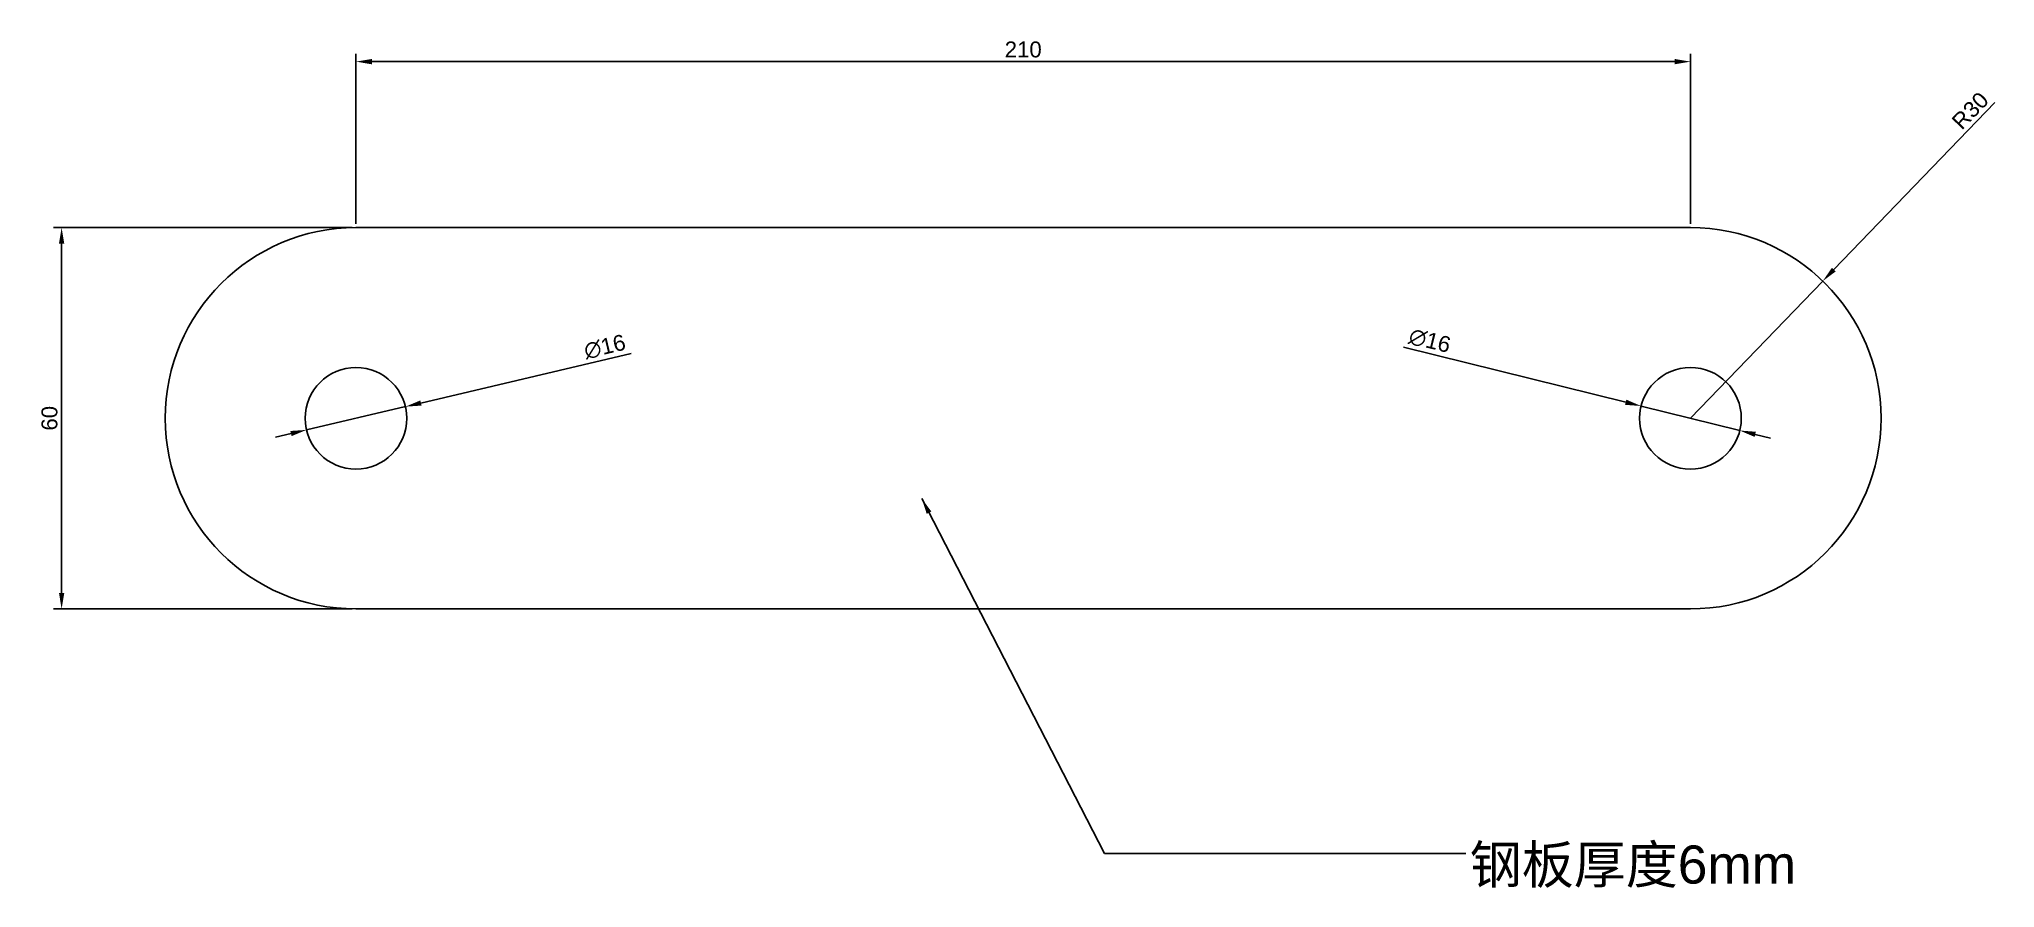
# Model space of a CAD drawing. Header units: millimetres. Extents: x -50 to 258, y -44 to 90.
import ezdxf

# ---------------------------------------------------------------- set-up
doc = ezdxf.new("R2010")
doc.units = ezdxf.units.MM
doc.styles.get("Standard").update_dxf_attribs({"font": 'arial.ttf'})
doc.dimstyles.new('ISO-25', dxfattribs={"dimtxt": 2.5, "dimasz": 2.5, "dimexe": 1.25, "dimexo": 0.625, "dimtad": 1, "dimtxsty": 'Standard', "dimcen": 2.5, "dimadec": 0, "dimazin": 0, "dimtfac": 1, "dimtmove": 0, "dimatfit": 3, "dimfxl": 1, "dimarcsym": 0})

# ---------------------------------------------------------------- blocks, each defined once
blk = doc.blocks.new('*D5')
at = {"color": 0, "lineweight": -2, "transparency": 16777216}
for p, q in [((0, 60.62), (0, 87.38)), ((210, 60.62), (210, 87.38)), ((2.5, 86.13), (207.5, 86.13))]:
    blk.add_line(p, q, dxfattribs=at)
at = {"color": 0, "transparency": 16777216}
for points in [[(2.5, 86.55), (2.5, 85.71), (0, 86.13)], [(207.5, 86.55), (207.5, 85.71), (210, 86.13)]]:
    blk.add_solid(points, dxfattribs=at)
at = {"layer": 'Defpoints', "color": 0, "transparency": 16777216}
for p in [(210, 86.13), (0, 60), (210, 60)]:
    blk.add_point(p, dxfattribs=at)
at = {"color": 0, "transparency": 16777216, "insert": (105, 88.03), "char_height": 2.5, "attachment_point": 5}
blk.add_mtext('210', dxfattribs=at)
blk = doc.blocks.new('*D6')
at = {"color": 0, "lineweight": -2, "transparency": 16777216}
for p, q in [((-0.62, 60), (-47.57, 60)), ((-46.32, 57.5), (-46.32, 2.5)), ((-0.62, 0), (-47.57, 0))]:
    blk.add_line(p, q, dxfattribs=at)
at = {"color": 0, "transparency": 16777216}
for points in [[(-46.73, 57.5), (-45.9, 57.5), (-46.32, 60)], [(-46.73, 2.5), (-45.9, 2.5), (-46.32, 0)]]:
    blk.add_solid(points, dxfattribs=at)
at = {"layer": 'Defpoints', "color": 0, "transparency": 16777216}
for p in [(0, 60), (-46.32, 0), (0, 0)]:
    blk.add_point(p, dxfattribs=at)
at = {"color": 0, "transparency": 16777216, "insert": (-48.22, 30), "char_height": 2.5, "attachment_point": 5, "rotation": 90}
blk.add_mtext('60', dxfattribs=at)
blk = doc.blocks.new('*D7')
at = {"color": 0, "lineweight": -2, "transparency": 16777216}
for p, q in [((257.9, 79.69), (232.56, 53.4)), ((210, 30), (230.82, 51.6))]:
    blk.add_line(p, q, dxfattribs=at)
at = {"color": 0, "transparency": 16777216}
blk.add_solid([(232.26, 53.69), (232.86, 53.11), (230.82, 51.6)], dxfattribs=at)
at = {"layer": 'Defpoints', "color": 0, "transparency": 16777216}
for p in [(230.82, 51.6), (210, 30)]:
    blk.add_point(p, dxfattribs=at)
at = {"color": 0, "transparency": 16777216, "insert": (254.03, 78.41), "char_height": 2.5, "attachment_point": 5, "rotation": 46.0475}
blk.add_mtext('R30', dxfattribs=at)
blk = doc.blocks.new('*D8')
at = {"color": 0, "lineweight": -2, "transparency": 16777216}
for p, q in [((164.84, 41.2), (199.81, 32.53)), ((217.76, 28.07), (202.24, 31.93)), ((220.19, 27.47), (222.62, 26.87))]:
    blk.add_line(p, q, dxfattribs=at)
at = {"color": 0, "transparency": 16777216}
for points in [[(199.91, 32.93), (199.71, 32.12), (202.24, 31.93)], [(220.29, 27.88), (220.09, 27.07), (217.76, 28.07)]]:
    blk.add_solid(points, dxfattribs=at)
at = {"layer": 'Defpoints', "color": 0, "transparency": 16777216}
for p in [(202.24, 31.93), (217.76, 28.07)]:
    blk.add_point(p, dxfattribs=at)
at = {"color": 0, "transparency": 16777216, "insert": (168.98, 42.2), "char_height": 2.5, "attachment_point": 5, "rotation": 346.0749}
blk.add_mtext('∅16', dxfattribs=at)
blk = doc.blocks.new('*D9')
at = {"color": 0, "lineweight": -2, "transparency": 16777216}
for p, q in [((43.29, 40.18), (10.22, 32.4)), ((-7.79, 28.17), (7.79, 31.83)), ((-10.22, 27.6), (-12.65, 27.02))]:
    blk.add_line(p, q, dxfattribs=at)
at = {"color": 0, "transparency": 16777216}
for points in [[(10.13, 32.81), (10.32, 32), (7.79, 31.83)], [(-10.32, 28), (-10.13, 27.19), (-7.79, 28.17)]]:
    blk.add_solid(points, dxfattribs=at)
at = {"layer": 'Defpoints', "color": 0, "transparency": 16777216}
for p in [(7.79, 31.83), (-7.79, 28.17)]:
    blk.add_point(p, dxfattribs=at)
at = {"color": 0, "transparency": 16777216, "insert": (39.16, 41.24), "char_height": 2.5, "attachment_point": 5, "rotation": 13.24}
blk.add_mtext('∅16', dxfattribs=at)

msp = doc.modelspace()

# ---------------------------------------------------------------- linework, layer by layer
at = {"color": 0}
for points in [[(210, 60), (0, 60)], [(0, 0), (210, 0)]]:
    msp.add_lwpolyline(points, dxfattribs=at)
for centre in [(0, 30), (210, 30)]:
    msp.add_circle(centre, 8, dxfattribs=at)
for centre, start, end in [((0, 30), 90, 270), ((210, 30), 270, 90)]:
    msp.add_arc(centre, 30, start, end, dxfattribs=at)

# ---------------------------------------------------------------- texts
at = {"color": 3, "insert": (175.266, -37.232), "char_height": 6, "width": 65.27446, "attachment_point": 1}
msp.add_mtext('{\\fSimSun|b0|i0|c134|p2;钢板厚度}6mm', dxfattribs=at)

# ---------------------------------------------------------------- dimensions: what is measured, and where the dimension line sits
at = {"color": 3}
dim = msp.add_linear_dim(base=(210, 86.131), p1=(0, 60), p2=(210, 60), dimstyle='ISO-25', dxfattribs=at)
dim.commit()
dim.dimension.update_dxf_attribs({"geometry": '*D5', "text_midpoint": (105, 88.032)})
dim = msp.add_radius_dim(center=(210, 30), mpoint=(230.822, 51.597), dimstyle='ISO-25', dxfattribs=at)
dim.commit()
dim.dimension.update_dxf_attribs({"geometry": '*D7', "text_midpoint": (255.4, 77.092), "dimtype": 164})
dim = msp.add_linear_dim(base=(-46.316, 0), p1=(0, 60), p2=(0, 0), angle=90, dimstyle='ISO-25', dxfattribs=at)
dim.commit()
dim.dimension.update_dxf_attribs({"geometry": '*D6', "text_midpoint": (-48.217, 30)})
for p1, p2, picture, middle in [((-7.787, 28.168), (7.787, 31.832), '*D9', (39.612, 39.32)), ((217.765, 28.075), (202.235, 31.925), '*D8', (168.504, 40.289))]:
    dim = msp.add_diameter_dim_2p(p1=p1, p2=p2, dimstyle='ISO-25', dxfattribs=at)
    dim.commit()
    dim.dimension.update_dxf_attribs({"geometry": picture, "text_midpoint": middle, "dimtype": 163})

# ---------------------------------------------------------------- leaders
at = {"color": 3, "annotation_type": 0, "has_hookline": 1, "hookline_direction": 0, "text_width": 52.142}
msp.add_leader([(89.037, 17.368), (117.787, -38.482), (174.641, -38.482)], dimstyle='ISO-25', override={"dimgap": 0.625, "dimtad": 0}, dxfattribs=at)

doc.saveas('drawing.dxf')
